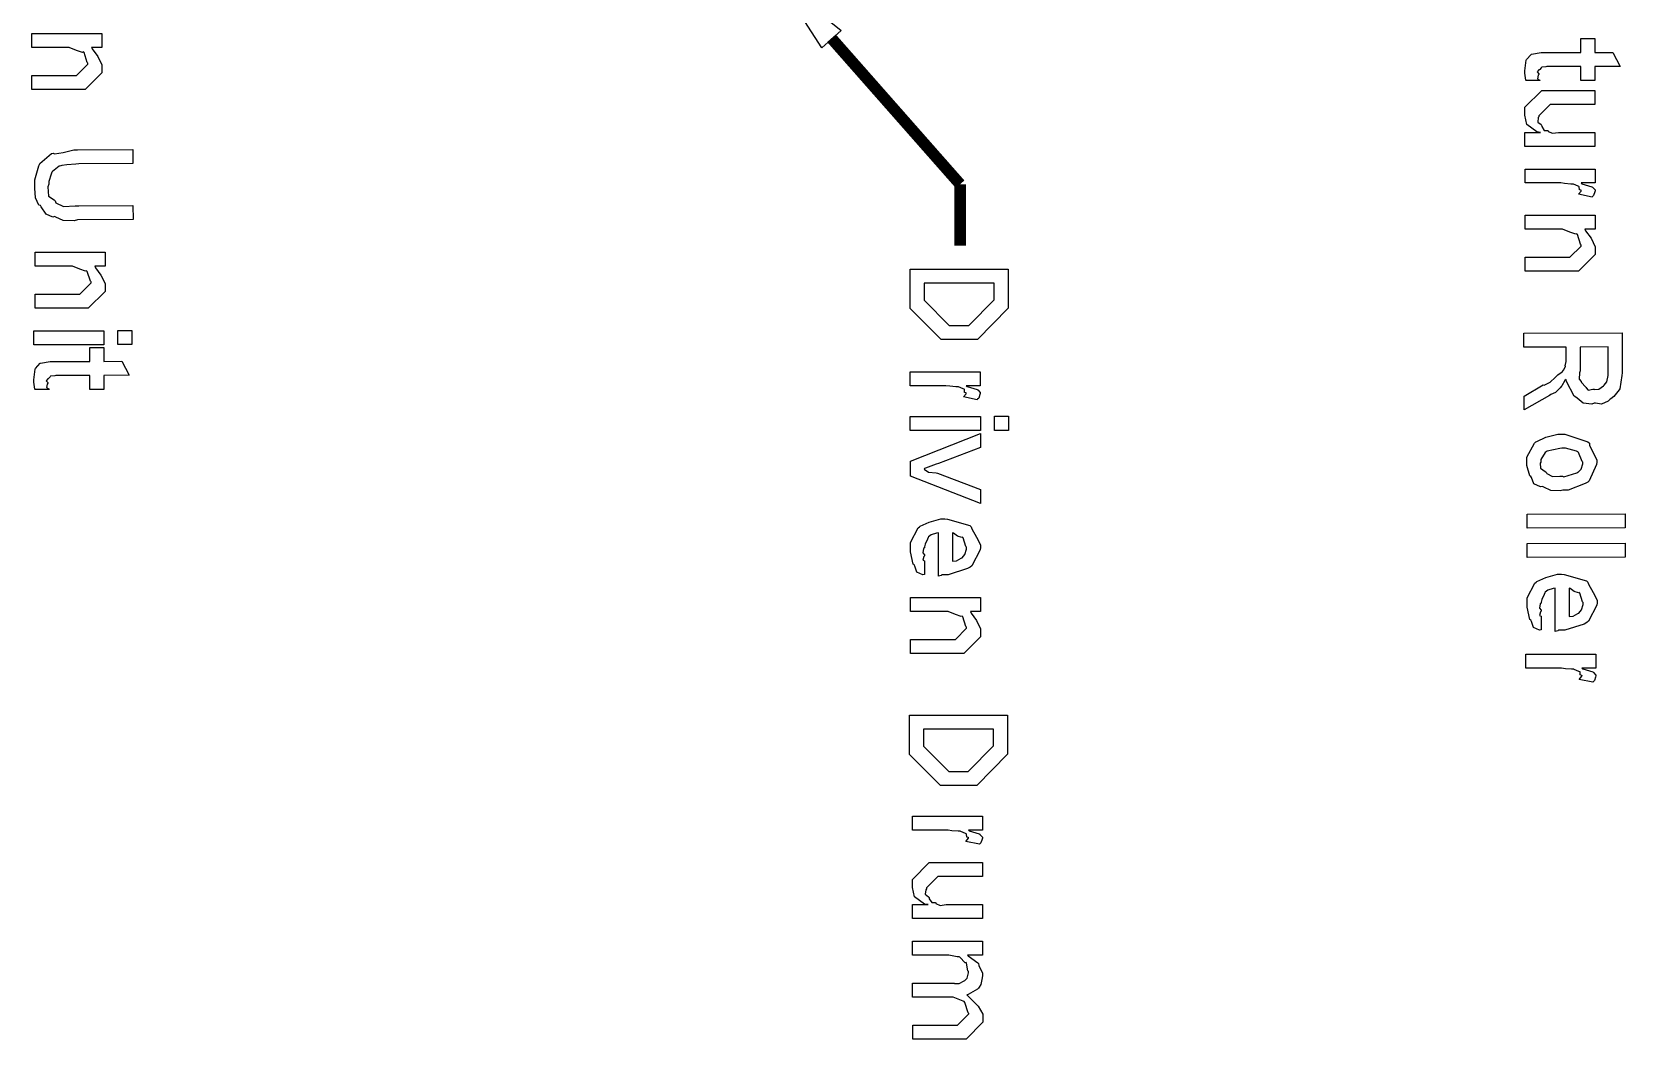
# Model space of a CAD drawing. Extents: x 0.1 to 11.6, y 0.3 to 16.3.
# Drawn here: x 2.053 to 3.436, y 9.318 to 10.192 of the extents above; entities that cross this region are included whole.
import ezdxf

# ---------------------------------------------------------------- set-up
doc = ezdxf.new("R2010")
doc.units = 0
doc.layers.get('0').update_dxf_attribs({"linetype": 'CONTINUOUS'})

msp = doc.modelspace()

# ---------------------------------------------------------------- linework, layer by layer
at = {"color": 0}
for points in [[(2.73833, 10.1783), (2.69997, 10.2383), (2.75499, 10.1934), (2.73833, 10.1783)], [(2.05274, 10.1909), (2.1135, 10.1909), (2.1135, 10.1787), (2.1046, 10.1787), (2.10519, 10.1774), (2.10997, 10.1709), (2.1135, 10.1636), (2.1135, 10.1611), (2.1135, 10.1568), (2.09896, 10.1423), (2.08919, 10.1423), (2.05274, 10.1423), (2.05274, 10.1544), (2.08658, 10.1544), (2.09158, 10.1544), (2.10135, 10.1642), (2.10135, 10.165), (2.10075, 10.1657), (2.0981, 10.1742), (2.09744, 10.1748), (2.09657, 10.1744), (2.09158, 10.1761), (2.08524, 10.1787), (2.08311, 10.1787), (2.05274, 10.1787), (2.05274, 10.1909)], [(3.36176, 10.1499), (3.34961, 10.1499), (3.34933, 10.1503), (3.34853, 10.1564), (3.34853, 10.1584), (3.34853, 10.1584), (3.34978, 10.1676), (3.35004, 10.1681), (3.35004, 10.1681), (3.35394, 10.1727), (3.35439, 10.1729), (3.35439, 10.1729), (3.36268, 10.1742), (3.36546, 10.1742), (3.39714, 10.1742), (3.39714, 10.1864), (3.40929, 10.1864), (3.40929, 10.1742), (3.42492, 10.1744), (3.43121, 10.1623), (3.40929, 10.1621), (3.40929, 10.1499), (3.39714, 10.1499), (3.39714, 10.1621), (3.36762, 10.1621), (3.3666, 10.1618), (3.36322, 10.1615), (3.36307, 10.1614), (3.36279, 10.1611), (3.36143, 10.1597), (3.36133, 10.1594), (3.36068, 10.1593), (3.35921, 10.1576), (3.36068, 10.1559), (3.36068, 10.1553), (3.36008, 10.1546), (3.35938, 10.1516), (3.36154, 10.1504), (3.36176, 10.1499)], [(3.34858, 10.1049), (3.36203, 10.1049), (3.35889, 10.1054), (3.35026, 10.1118), (3.34858, 10.1198), (3.34858, 10.1225), (3.34858, 10.1268), (3.36313, 10.1414), (3.37244, 10.1414), (3.40935, 10.1414), (3.40935, 10.1292), (3.37853, 10.1292), (3.3705, 10.1292), (3.36074, 10.1195), (3.36074, 10.1186), (3.36003, 10.1178), (3.35969, 10.114), (3.36253, 10.1118), (3.3629, 10.1112), (3.36313, 10.11), (3.36535, 10.1067), (3.36811, 10.1067), (3.36876, 10.1064), (3.36876, 10.1058), (3.3725, 10.1043), (3.37782, 10.1049), (3.37961, 10.1049), (3.40935, 10.1049), (3.40935, 10.0928), (3.34858, 10.0928), (3.34858, 10.1049)], [(2.1404, 10.0415), (2.14063, 10.0293), (2.09244, 10.0291), (2.08951, 10.0283), (2.07981, 10.0286), (2.07346, 10.0315), (2.07226, 10.032), (2.07096, 10.0314), (2.06511, 10.034), (2.06087, 10.0404), (2.06011, 10.0415), (2.05892, 10.0419), (2.05593, 10.0482), (2.05533, 10.0565), (2.05533, 10.0593), (2.05533, 10.0638), (2.05875, 10.076), (2.05946, 10.0771), (2.05979, 10.078), (2.06988, 10.0866), (2.07118, 10.0871), (2.07226, 10.0865), (2.07997, 10.0876), (2.08914, 10.0899), (2.09224, 10.0899), (2.1404, 10.0901), (2.1404, 10.078), (2.09353, 10.0778), (2.09088, 10.0775), (2.08296, 10.0769), (2.07872, 10.0763), (2.0779, 10.076), (2.07633, 10.0756), (2.07053, 10.071), (2.0701, 10.0704), (2.06956, 10.0688), (2.06749, 10.0623), (2.06749, 10.0602), (2.06662, 10.0579), (2.06728, 10.0497), (2.072, 10.0464), (2.07292, 10.0456), (2.0734, 10.044), (2.08029, 10.0408), (2.09022, 10.0413), (2.09353, 10.0413), (2.1404, 10.0415)], [(3.34874, 10.0732), (3.4095, 10.0732), (3.4095, 10.0611), (3.39735, 10.0611), (3.398, 10.0605), (3.40668, 10.0579), (3.40713, 10.0576), (3.40728, 10.0574), (3.4095, 10.0551), (3.4095, 10.0544), (3.40918, 10.0534), (3.40821, 10.0503), (3.40722, 10.0493), (3.4069, 10.0489), (3.39497, 10.0513), (3.39497, 10.0513), (3.39735, 10.0541), (3.39735, 10.055), (3.39719, 10.0549), (3.39594, 10.0552), (3.39572, 10.0578), (3.3954, 10.0581), (3.39464, 10.0583), (3.39074, 10.0601), (3.39019, 10.0602), (3.3884, 10.0602), (3.38297, 10.0606), (3.37972, 10.0611), (3.37869, 10.0611), (3.34874, 10.0611), (3.34874, 10.0732)], [(3.34879, 10.0331), (3.40956, 10.0331), (3.40956, 10.0209), (3.40067, 10.0209), (3.40126, 10.0196), (3.40603, 10.0131), (3.40956, 10.0058), (3.40956, 10.0034), (3.40956, 9.99903), (3.39501, 9.98449), (3.38525, 9.98449), (3.34879, 9.98449), (3.34879, 9.99664), (3.38265, 9.99664), (3.38764, 9.99664), (3.3974, 10.0064), (3.3974, 10.0073), (3.39681, 10.0079), (3.39415, 10.0164), (3.3935, 10.017), (3.39264, 10.0166), (3.38764, 10.0183), (3.38129, 10.0209), (3.37918, 10.0209), (3.34879, 10.0209), (3.34879, 10.0331)], [(2.0555, 10.0011), (2.11626, 10.0011), (2.11626, 9.98893), (2.10736, 9.98893), (2.10796, 9.98763), (2.11274, 9.98112), (2.11626, 9.97379), (2.11626, 9.97136), (2.11626, 9.96701), (2.10172, 9.95247), (2.09196, 9.95247), (2.0555, 9.95247), (2.0555, 9.96463), (2.08936, 9.96463), (2.09435, 9.96463), (2.10411, 9.97439), (2.10411, 9.97526), (2.10351, 9.97592), (2.10086, 9.98438), (2.10021, 9.98503), (2.09933, 9.9846), (2.09435, 9.98633), (2.088, 9.98893), (2.08589, 9.98893), (2.0555, 9.98893), (2.0555, 10.0011)], [(2.81494, 9.98622), (2.90001, 9.98643), (2.90001, 9.96126), (2.90001, 9.95236), (2.87332, 9.92546), (2.85813, 9.92546), (2.84185, 9.92546), (2.81494, 9.95215), (2.81494, 9.95975), (2.81494, 9.98622)], [(2.8271, 9.97407), (2.8271, 9.96018), (2.8271, 9.95953), (2.84901, 9.93761), (2.85813, 9.93761), (2.86594, 9.93761), (2.88786, 9.95975), (2.88786, 9.96061), (2.88786, 9.97428), (2.8271, 9.97407)], [(2.05442, 9.93294), (2.11518, 9.93294), (2.11518, 9.92079), (2.05442, 9.92079), (2.05442, 9.93294)], [(2.12733, 9.93317), (2.13949, 9.93317), (2.13949, 9.92101), (2.12733, 9.92101), (2.12733, 9.93317)], [(3.34776, 9.93088), (3.43283, 9.9311), (3.43283, 9.89638), (3.43267, 9.89404), (3.43083, 9.88249), (3.43044, 9.88162), (3.42914, 9.88032), (3.42563, 9.87597), (3.42312, 9.87386), (3.42219, 9.87338), (3.4209, 9.87196), (3.41515, 9.86936), (3.40994, 9.87017), (3.40875, 9.87011), (3.40674, 9.86931), (3.39925, 9.87011), (3.39378, 9.87446), (3.39268, 9.87532), (3.39133, 9.87603), (3.38456, 9.889), (3.38422, 9.89074), (3.38314, 9.88981), (3.38058, 9.88519), (3.38032, 9.88488), (3.37929, 9.88331), (3.375, 9.87935), (3.37093, 9.8775), (3.3699, 9.87685), (3.34799, 9.86426), (3.34799, 9.87619), (3.36447, 9.88596), (3.3654, 9.88564), (3.37039, 9.88824), (3.37468, 9.89247), (3.37532, 9.8929), (3.37532, 9.8929), (3.37701, 9.89475), (3.38086, 9.89735), (3.38118, 9.89768), (3.38118, 9.89768), (3.38206, 9.89865), (3.38368, 9.90186), (3.38379, 9.90224), (3.38351, 9.90235), (3.38422, 9.90619), (3.38422, 9.90744), (3.38422, 9.91872), (3.34776, 9.91872), (3.34776, 9.93088)], [(2.06771, 9.88189), (2.05556, 9.88189), (2.05528, 9.88226), (2.05447, 9.88835), (2.05447, 9.89035), (2.05447, 9.89035), (2.05572, 9.89958), (2.05599, 9.90013), (2.05599, 9.90013), (2.0599, 9.90468), (2.06033, 9.90489), (2.06033, 9.90489), (2.06862, 9.90619), (2.0714, 9.90619), (2.10308, 9.90619), (2.10308, 9.91835), (2.11524, 9.91835), (2.11524, 9.90619), (2.13086, 9.90642), (2.13715, 9.89426), (2.11524, 9.89404), (2.11524, 9.88189), (2.10308, 9.88189), (2.10308, 9.89404), (2.07357, 9.89404), (2.07254, 9.89378), (2.06917, 9.8935), (2.06901, 9.89339), (2.06874, 9.89307), (2.06739, 9.89165), (2.06728, 9.89144), (2.06662, 9.89128), (2.06515, 9.88954), (2.06662, 9.88792), (2.06662, 9.88732), (2.06603, 9.88661), (2.06532, 9.88357), (2.06749, 9.88243), (2.06771, 9.88189)], [(3.39638, 9.91872), (3.39638, 9.89811), (3.39589, 9.89649), (3.39578, 9.891), (3.39746, 9.88889), (3.39768, 9.88835), (3.39751, 9.88818), (3.40153, 9.88406), (3.40201, 9.88379), (3.40186, 9.88351), (3.4036, 9.8814), (3.40744, 9.88226), (3.40875, 9.88226), (3.40901, 9.88183), (3.41276, 9.88222), (3.41667, 9.88519), (3.41721, 9.88574), (3.41721, 9.88574), (3.41976, 9.88846), (3.42068, 9.8941), (3.42068, 9.89594), (3.42068, 9.91894), (3.39638, 9.91872)], [(2.81511, 9.8974), (2.87588, 9.8974), (2.87588, 9.88525), (2.86372, 9.88525), (2.86436, 9.88465), (2.87304, 9.88206), (2.87349, 9.88178), (2.87364, 9.88157), (2.87588, 9.87929), (2.87588, 9.87853), (2.87554, 9.87756), (2.87457, 9.87446), (2.87358, 9.87343), (2.87326, 9.8731), (2.86133, 9.87549), (2.86133, 9.87549), (2.86372, 9.87825), (2.86372, 9.87918), (2.86356, 9.87907), (2.86231, 9.87939), (2.86208, 9.882), (2.86176, 9.88222), (2.861, 9.88243), (2.8571, 9.88428), (2.85656, 9.88439), (2.85476, 9.88433), (2.84933, 9.88476), (2.84608, 9.88525), (2.84506, 9.88525), (2.81511, 9.88525), (2.81511, 9.8974)], [(2.81515, 9.85846), (2.87592, 9.85846), (2.87592, 9.84631), (2.81515, 9.84631), (2.81515, 9.85846)], [(2.88807, 9.85867), (2.90022, 9.85867), (2.90022, 9.84651), (2.88807, 9.84651), (2.88807, 9.85867)], [(2.81521, 9.81976), (2.87597, 9.84386), (2.87597, 9.83171), (2.83951, 9.8176), (2.83768, 9.81711), (2.8284, 9.81381), (2.82736, 9.81347), (2.82726, 9.81287), (2.83106, 9.81028), (2.83772, 9.80979), (2.83886, 9.80935), (2.87597, 9.79525), (2.87597, 9.7831), (2.81521, 9.80675), (2.81521, 9.81976)], [(3.38069, 9.84326), (3.38314, 9.84315), (3.40326, 9.83658), (3.40457, 9.83524), (3.40457, 9.83356), (3.40782, 9.82699), (3.41108, 9.82096), (3.41108, 9.81896), (3.41064, 9.81679), (3.40435, 9.80274), (3.40306, 9.8016), (3.40082, 9.80029), (3.38618, 9.79465), (3.38135, 9.79465), (3.37924, 9.79394), (3.37099, 9.79438), (3.36486, 9.79719), (3.36376, 9.79769), (3.36208, 9.79736), (3.35628, 9.80003), (3.35433, 9.80561), (3.35379, 9.80658), (3.35292, 9.80697), (3.35032, 9.81597), (3.35032, 9.81896), (3.35032, 9.82335), (3.35682, 9.83544), (3.35813, 9.83653), (3.35878, 9.83692), (3.36664, 9.8405), (3.37717, 9.84326), (3.38069, 9.84326)], [(3.38069, 9.83111), (3.37896, 9.83083), (3.36778, 9.8284), (3.36703, 9.82785), (3.366, 9.82726), (3.36247, 9.82107), (3.36247, 9.81896), (3.36176, 9.81808), (3.36203, 9.81358), (3.36626, 9.81088), (3.36703, 9.81028), (3.36746, 9.80903), (3.37244, 9.80643), (3.37896, 9.80681), (3.38112, 9.80681), (3.38232, 9.80626), (3.39361, 9.80974), (3.39438, 9.81028), (3.39469, 9.81011), (3.39746, 9.81293), (3.39893, 9.81749), (3.39893, 9.81896), (3.39833, 9.81944), (3.39513, 9.82731), (3.39438, 9.82785), (3.39339, 9.8284), (3.38385, 9.83111), (3.38069, 9.83111)], [(2.82747, 9.73318), (2.82747, 9.72146), (2.82601, 9.72119), (2.8209, 9.72353), (2.81913, 9.72874), (2.81858, 9.72971), (2.81776, 9.73042), (2.81532, 9.74115), (2.81532, 9.74468), (2.81532, 9.74924), (2.82183, 9.76183), (2.82314, 9.76292), (2.82379, 9.76329), (2.8316, 9.76688), (2.84169, 9.76964), (2.84506, 9.76964), (2.84739, 9.76953), (2.86669, 9.76406), (2.86806, 9.76292), (2.86843, 9.76101), (2.87267, 9.75385), (2.87608, 9.74718), (2.87608, 9.7449), (2.87565, 9.74279), (2.86865, 9.7289), (2.86719, 9.72776), (2.86486, 9.72651), (2.84804, 9.72103), (2.84244, 9.72103), (2.84179, 9.72071), (2.83963, 9.72), (2.83963, 9.72103), (2.83963, 9.72103), (2.83963, 9.75749), (2.83794, 9.75722), (2.83311, 9.75592), (2.83106, 9.75418), (2.83051, 9.75358), (2.82997, 9.75211), (2.82801, 9.74783), (2.82747, 9.7455), (2.82747, 9.74468), (2.82671, 9.74393), (2.8259, 9.74035), (2.82747, 9.73839), (2.82747, 9.73774), (2.82688, 9.73693), (2.8259, 9.73378), (2.82747, 9.73335), (2.82747, 9.73318)], [(3.35047, 9.77393), (3.43554, 9.77414), (3.43554, 9.76199), (3.35047, 9.76178), (3.35047, 9.77393)], [(2.85178, 9.75749), (2.85178, 9.73318), (2.85183, 9.73301), (2.85525, 9.7334), (2.85932, 9.73568), (2.85981, 9.736), (2.86003, 9.73589), (2.86253, 9.73882), (2.86393, 9.74354), (2.86393, 9.74511), (2.86333, 9.74561), (2.861, 9.75325), (2.86046, 9.75379), (2.85986, 9.75342), (2.85618, 9.75467), (2.85265, 9.75743), (2.85178, 9.75749)], [(3.35047, 9.74838), (3.43554, 9.74858), (3.43554, 9.73643), (3.35047, 9.73622), (3.35047, 9.74838)], [(3.36268, 9.68517), (3.36268, 9.67344), (3.36122, 9.67318), (3.35613, 9.67551), (3.35433, 9.68072), (3.35379, 9.68169), (3.35297, 9.6824), (3.35053, 9.69314), (3.35053, 9.69667), (3.35053, 9.70122), (3.35704, 9.71382), (3.35835, 9.7149), (3.359, 9.71528), (3.36681, 9.71886), (3.3769, 9.72162), (3.38026, 9.72162), (3.3826, 9.72151), (3.4019, 9.71604), (3.40326, 9.7149), (3.40365, 9.713), (3.40788, 9.70583), (3.41129, 9.69917), (3.41129, 9.69689), (3.41086, 9.69476), (3.40386, 9.68088), (3.4024, 9.67974), (3.40007, 9.6785), (3.38325, 9.67301), (3.37765, 9.67301), (3.37701, 9.67269), (3.37483, 9.67199), (3.37483, 9.67301), (3.37483, 9.67301), (3.37483, 9.70947), (3.37315, 9.70921), (3.36833, 9.7079), (3.36626, 9.70617), (3.36572, 9.70557), (3.36518, 9.7041), (3.36322, 9.69982), (3.36268, 9.69749), (3.36268, 9.69667), (3.36193, 9.6959), (3.36111, 9.69233), (3.36268, 9.69037), (3.36268, 9.68972), (3.36208, 9.68892), (3.36111, 9.68576), (3.36268, 9.68533), (3.36268, 9.68517)], [(3.38699, 9.70947), (3.38699, 9.68517), (3.38704, 9.685), (3.39046, 9.68539), (3.39453, 9.68767), (3.39501, 9.68799), (3.39524, 9.68787), (3.39774, 9.69081), (3.39914, 9.69553), (3.39914, 9.6971), (3.39854, 9.6976), (3.39621, 9.70524), (3.39567, 9.70578), (3.39507, 9.7054), (3.39139, 9.70665), (3.38786, 9.70942), (3.38699, 9.70947)], [(2.81543, 9.7015), (2.87619, 9.7015), (2.87619, 9.68935), (2.86729, 9.68935), (2.86789, 9.68804), (2.87267, 9.68153), (2.87619, 9.67421), (2.87619, 9.67176), (2.87619, 9.66743), (2.86165, 9.65289), (2.85189, 9.65289), (2.81543, 9.65289), (2.81543, 9.66504), (2.84928, 9.66504), (2.85428, 9.66504), (2.86404, 9.67481), (2.86404, 9.67567), (2.86344, 9.67632), (2.86079, 9.68479), (2.86014, 9.68544), (2.85926, 9.685), (2.85428, 9.68674), (2.84793, 9.68935), (2.84581, 9.68935), (2.81543, 9.68935), (2.81543, 9.7015)], [(3.34944, 9.65229), (3.41021, 9.65229), (3.41021, 9.64014), (3.39806, 9.64014), (3.39871, 9.63954), (3.40739, 9.63693), (3.40782, 9.63667), (3.40799, 9.63644), (3.41021, 9.63417), (3.41021, 9.6334), (3.40989, 9.63243), (3.4089, 9.62935), (3.40793, 9.62831), (3.40761, 9.62799), (3.39567, 9.63038), (3.39567, 9.63038), (3.39806, 9.63314), (3.39806, 9.63406), (3.39789, 9.63396), (3.39665, 9.63428), (3.39643, 9.63687), (3.39611, 9.6371), (3.39535, 9.63732), (3.39144, 9.63917), (3.3909, 9.63926), (3.38911, 9.63921), (3.38368, 9.63965), (3.38043, 9.64014), (3.37939, 9.64014), (3.34944, 9.64014), (3.34944, 9.65229)], [(2.8144, 9.59928), (2.89947, 9.5995), (2.89947, 9.57433), (2.89947, 9.56543), (2.87278, 9.53851), (2.85758, 9.53851), (2.84131, 9.53851), (2.8144, 9.56521), (2.8144, 9.57281), (2.8144, 9.59928)], [(2.82656, 9.58713), (2.82656, 9.57324), (2.82656, 9.5726), (2.84847, 9.55067), (2.85758, 9.55067), (2.8654, 9.55067), (2.88732, 9.57281), (2.88732, 9.57368), (2.88732, 9.58735), (2.82656, 9.58713)], [(2.817, 9.51172), (2.87776, 9.51172), (2.87776, 9.49957), (2.86561, 9.49957), (2.86626, 9.49897), (2.87494, 9.49636), (2.87537, 9.4961), (2.87554, 9.49588), (2.87776, 9.4936), (2.87776, 9.49283), (2.87744, 9.49186), (2.87646, 9.48876), (2.87549, 9.48774), (2.87517, 9.48742), (2.86322, 9.48981), (2.86322, 9.48981), (2.86561, 9.49257), (2.86561, 9.49349), (2.86546, 9.49338), (2.86421, 9.49371), (2.86399, 9.49631), (2.86367, 9.49653), (2.8629, 9.49675), (2.859, 9.49858), (2.85846, 9.49869), (2.85667, 9.49864), (2.85124, 9.49908), (2.84799, 9.49957), (2.84694, 9.49957), (2.817, 9.49957), (2.817, 9.51172)], [(2.81706, 9.43506), (2.83051, 9.43506), (2.82736, 9.43554), (2.81874, 9.44189), (2.81706, 9.44997), (2.81706, 9.45264), (2.81706, 9.45697), (2.8316, 9.47151), (2.84093, 9.47151), (2.87782, 9.47151), (2.87782, 9.45936), (2.847, 9.45936), (2.83897, 9.45936), (2.82921, 9.4496), (2.82921, 9.44874), (2.8285, 9.44797), (2.82818, 9.44412), (2.831, 9.44194), (2.83137, 9.44135), (2.8316, 9.44015), (2.83382, 9.43679), (2.83658, 9.43679), (2.83724, 9.43658), (2.83724, 9.43599), (2.84099, 9.4344), (2.84631, 9.43506), (2.8481, 9.43506), (2.87782, 9.43506), (2.87782, 9.4229), (2.81706, 9.4229), (2.81706, 9.43506)], [(2.81717, 9.40343), (2.87793, 9.40343), (2.87793, 9.39128), (2.8649, 9.39128), (2.86535, 9.39051), (2.87364, 9.38465), (2.87424, 9.3839), (2.87472, 9.38232), (2.87793, 9.37571), (2.87793, 9.37349), (2.87756, 9.37158), (2.87631, 9.36578), (2.87483, 9.36333), (2.87424, 9.36263), (2.87354, 9.36176), (2.86535, 9.3571), (2.86426, 9.35678), (2.8661, 9.35465), (2.87397, 9.347), (2.87815, 9.34), (2.87815, 9.33768), (2.87815, 9.33311), (2.86361, 9.31836), (2.85818, 9.31836), (2.81739, 9.31836), (2.81739, 9.33051), (2.85232, 9.33051), (2.85622, 9.33051), (2.866, 9.34028), (2.866, 9.34071), (2.8654, 9.34104), (2.86253, 9.35026), (2.86187, 9.35092), (2.86094, 9.35118), (2.85232, 9.35482), (2.8495, 9.35482), (2.81717, 9.35482), (2.81717, 9.36697), (2.85319, 9.36697), (2.85351, 9.36649), (2.85758, 9.36675), (2.86199, 9.36897), (2.86253, 9.36936), (2.86253, 9.36936), (2.86447, 9.37136), (2.86578, 9.37576), (2.86578, 9.37717), (2.86518, 9.37761), (2.86393, 9.38422), (2.86361, 9.38476), (2.86285, 9.38444), (2.85818, 9.38954), (2.85753, 9.38976), (2.85579, 9.38986), (2.84847, 9.39128), (2.84603, 9.39128), (2.81717, 9.39128), (2.81717, 9.40343)]]:
    msp.add_lwpolyline(points, close=True, dxfattribs=at)
at = {"color": 0, "const_width": 0.01}
for points in [[(2.74669, 10.1867), (2.85835, 10.06)], [(2.85835, 10.06), (2.85835, 10.0067)]]:
    msp.add_lwpolyline(points, dxfattribs=at)

doc.saveas('drawing.dxf')
